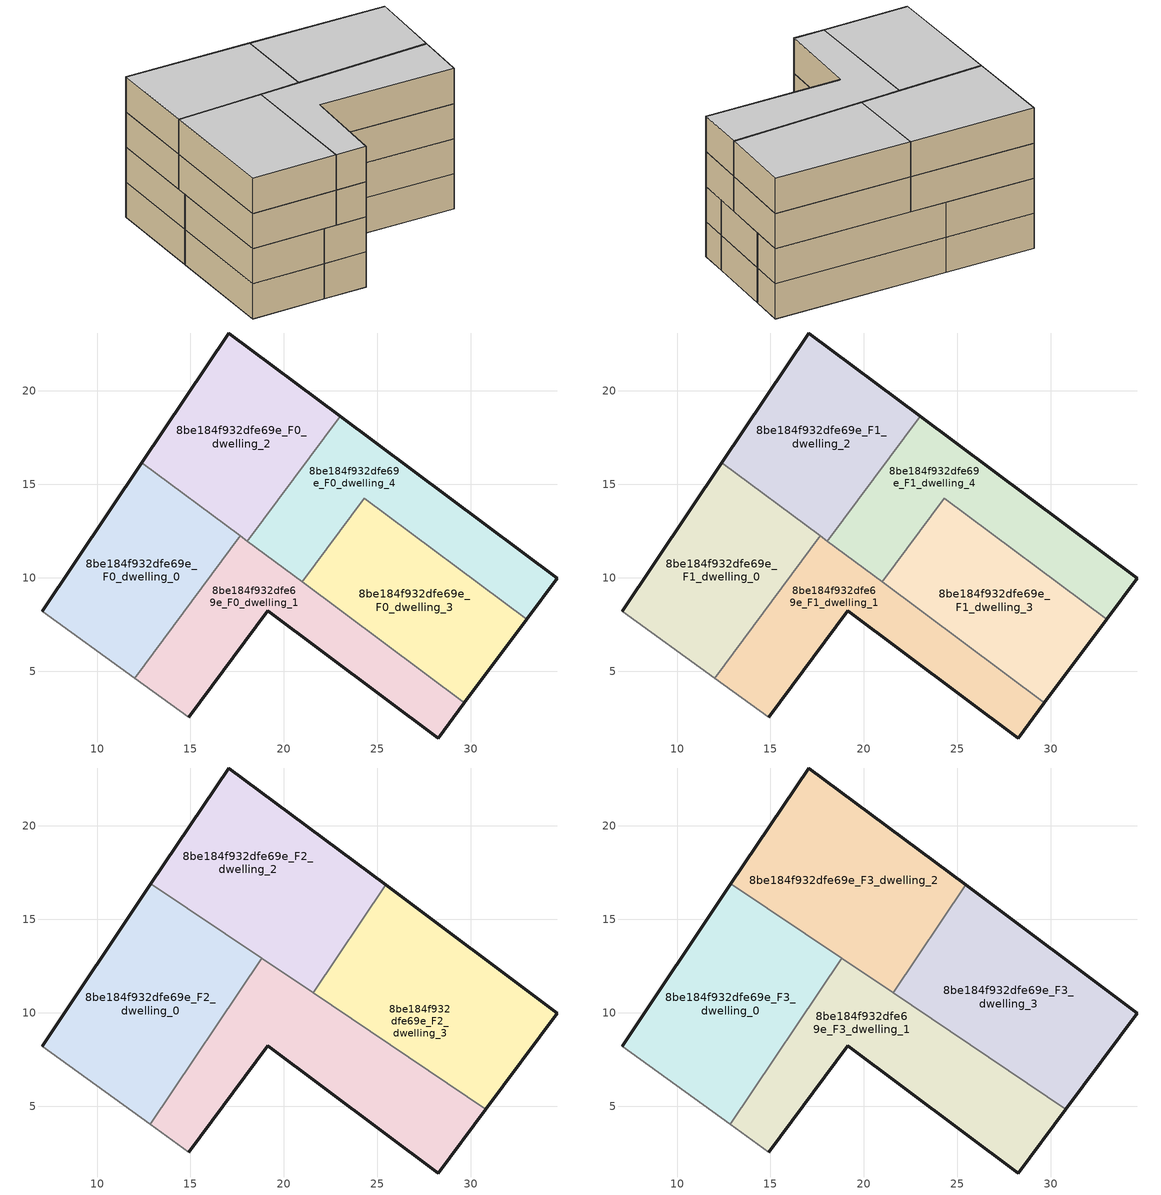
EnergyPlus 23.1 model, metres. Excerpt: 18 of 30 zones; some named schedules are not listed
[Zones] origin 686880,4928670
8be184f932dfe69e_F0_dwelling_0
 floor ground (EU_floor_Construction): 12.01,4.64 17.67,12.24 12.4,16.17 7.06,8.22 z0
 wall outside (EU_wall_Construction): 7.06,8.22 12.4,16.17 z0:3
 wall to 8be184f932dfe69e_F0_dwelling_1 (EU_wall_Construction): 17.67,12.24 12.01,4.64 z0:3
 wall adiabatic (EU_wall_Construction): 12.01,4.64 7.06,8.22 z0:3
 wall to 8be184f932dfe69e_F0_dwelling_2 (EU_wall_Construction): 12.4,16.17 17.67,12.24 z0:3
8be184f932dfe69e_F0_dwelling_1
 floor ground (EU_floor_Construction): 28.26,1.43 29.66,3.3 17.67,12.24 12.01,4.64 14.91,2.54 19.15,8.23 z0
 wall outside (EU_wall_Construction): 29.66,3.3 28.26,1.43 19.15,8.23 14.91,2.54 z0:3
 wall adiabatic (EU_wall_Construction): 14.91,2.54 12.01,4.64 z0:3
 wall to 8be184f932dfe69e_F0_dwelling_3 (EU_wall_Construction): 20.97,9.78 29.66,3.3 z0:3
 wall to 8be184f932dfe69e_F0_dwelling_4 (EU_wall_Construction): 18.04,11.96 20.97,9.78 z0:3
 wall to 8be184f932dfe69e_F0_dwelling_2 (EU_wall_Construction): 17.67,12.24 18.04,11.96 z0:3
8be184f932dfe69e_F0_dwelling_2
 floor ground (EU_floor_Construction): 18.04,11.96 23.03,18.65 17.06,23.1 12.4,16.17 z0
 wall outside (EU_wall_Construction): 12.4,16.17 17.06,23.1 23.03,18.65 z0:3
 wall to 8be184f932dfe69e_F0_dwelling_4 (EU_wall_Construction): 23.03,18.65 18.04,11.96 z0:3
8be184f932dfe69e_F0_dwelling_3
 floor ground (EU_floor_Construction): 29.66,3.3 32.99,7.78 24.31,14.25 20.97,9.78 z0
 wall outside (EU_wall_Construction): 32.99,7.78 29.66,3.3 z0:3
 wall to 8be184f932dfe69e_F0_dwelling_4 (EU_wall_Construction): 20.97,9.78 24.31,14.25 32.99,7.78 z0:3
8be184f932dfe69e_F0_dwelling_4
 floor ground (EU_floor_Construction): 32.99,7.78 34.64,9.99 23.03,18.65 18.04,11.96 20.97,9.78 24.31,14.25 z0
 wall outside (EU_wall_Construction): 23.03,18.65 34.64,9.99 32.99,7.78 z0:3
8be184f932dfe69e_F1_dwelling_0
 floor to 8be184f932dfe69e_F0_dwelling_0 (EU_floor_Construction): 12.01,4.64 17.67,12.24 12.4,16.17 7.06,8.22 z3
 wall outside (EU_wall_Construction): 7.06,8.22 12.4,16.17 z3:6
 wall to 8be184f932dfe69e_F1_dwelling_1 (EU_wall_Construction): 17.67,12.24 12.01,4.64 z3:6
 wall adiabatic (EU_wall_Construction): 12.01,4.64 7.06,8.22 z3:6
 wall to 8be184f932dfe69e_F1_dwelling_2 (EU_wall_Construction): 12.4,16.17 17.67,12.24 z3:6
 ceiling adiabatic (EU_roof_Construction): 17.67,12.24 12.01,4.64 7.06,8.22 12.4,16.17 z6
8be184f932dfe69e_F1_dwelling_1
 floor to 8be184f932dfe69e_F0_dwelling_1 (EU_floor_Construction): 28.26,1.43 29.66,3.3 17.67,12.24 12.01,4.64 14.91,2.54 19.15,8.23 z3
 wall outside (EU_wall_Construction): 29.66,3.3 28.26,1.43 19.15,8.23 14.91,2.54 z3:6
 wall adiabatic (EU_wall_Construction): 14.91,2.54 12.01,4.64 z3:6
 wall to 8be184f932dfe69e_F1_dwelling_3 (EU_wall_Construction): 20.97,9.78 29.66,3.3 z3:6
 wall to 8be184f932dfe69e_F1_dwelling_4 (EU_wall_Construction): 18.04,11.96 20.97,9.78 z3:6
 wall to 8be184f932dfe69e_F1_dwelling_2 (EU_wall_Construction): 17.67,12.24 18.04,11.96 z3:6
 ceiling adiabatic (EU_roof_Construction): 18.13,11.9 12.84,4.03 12.01,4.64 17.67,12.24 z6
8be184f932dfe69e_F1_dwelling_2
 floor to 8be184f932dfe69e_F0_dwelling_2 (EU_floor_Construction): 18.04,11.96 23.03,18.65 17.06,23.1 12.4,16.17 z3
 wall outside (EU_wall_Construction): 12.4,16.17 17.06,23.1 23.03,18.65 z3:6
 wall to 8be184f932dfe69e_F1_dwelling_4 (EU_wall_Construction): 23.03,18.65 18.04,11.96 z3:6
 ceiling adiabatic (EU_roof_Construction): 17.06,23.1 12.89,16.89 18.77,12.94 18.04,11.96 12.4,16.17 z6
8be184f932dfe69e_F1_dwelling_3
 floor to 8be184f932dfe69e_F0_dwelling_3 (EU_floor_Construction): 29.66,3.3 32.99,7.78 24.31,14.25 20.97,9.78 z3
 wall outside (EU_wall_Construction): 32.99,7.78 29.66,3.3 z3:6
 wall to 8be184f932dfe69e_F1_dwelling_4 (EU_wall_Construction): 20.97,9.78 24.31,14.25 32.99,7.78 z3:6
 ceiling adiabatic (EU_roof_Construction): 32.99,7.78 30.81,4.85 21.81,10.9 24.31,14.25 z6
8be184f932dfe69e_F1_dwelling_4
 floor to 8be184f932dfe69e_F0_dwelling_4 (EU_floor_Construction): 32.99,7.78 34.64,9.99 23.03,18.65 18.04,11.96 20.97,9.78 24.31,14.25 z3
 wall outside (EU_wall_Construction): 23.03,18.65 34.64,9.99 32.99,7.78 z3:6
8be184f932dfe69e_F2_dwelling_0
 floor to 8be184f932dfe69e_F1_dwelling_4 (EU_floor_Construction): 18.13,11.9 18.81,12.91 18.77,12.94 18.04,11.96 z6
 floor adiabatic (EU_floor_Construction): 12.84,4.03 18.13,11.9 18.04,11.96 18.77,12.94 12.89,16.89 7.06,8.22 z6
 wall outside (EU_wall_Construction): 7.06,8.22 12.89,16.89 z6:9
 wall to 8be184f932dfe69e_F2_dwelling_1 (EU_wall_Construction): 18.81,12.91 12.84,4.03 z6:9
 wall adiabatic (EU_wall_Construction): 12.84,4.03 7.06,8.22 z6:9
 wall to 8be184f932dfe69e_F2_dwelling_2 (EU_wall_Construction): 12.89,16.89 18.81,12.91 z6:9
8be184f932dfe69e_F2_dwelling_1
 floor to 8be184f932dfe69e_F1_dwelling_1 (EU_floor_Construction): 28.26,1.43 29.66,3.3 18.13,11.9 12.84,4.03 14.91,2.54 19.15,8.23 z6
 floor to 8be184f932dfe69e_F1_dwelling_3 (EU_floor_Construction): 29.66,3.3 30.81,4.85 21.81,10.9 20.97,9.78 z6
 floor to 8be184f932dfe69e_F1_dwelling_4 (EU_floor_Construction): 20.97,9.78 21.81,10.9 18.81,12.91 18.13,11.9 z6
 wall outside (EU_wall_Construction): 30.81,4.85 28.26,1.43 19.15,8.23 14.91,2.54 z6:9
 wall adiabatic (EU_wall_Construction): 14.91,2.54 12.84,4.03 z6:9
 wall to 8be184f932dfe69e_F2_dwelling_3 (EU_wall_Construction): 21.56,11.06 30.81,4.85 z6:9
 wall to 8be184f932dfe69e_F2_dwelling_2 (EU_wall_Construction): 18.81,12.91 21.56,11.06 z6:9
8be184f932dfe69e_F2_dwelling_2
 floor to 8be184f932dfe69e_F1_dwelling_2 (EU_floor_Construction): 18.77,12.94 23.02,18.65 17.06,23.1 12.89,16.89 z6
 floor to 8be184f932dfe69e_F1_dwelling_4 (EU_floor_Construction): 21.56,11.06 25.45,16.84 23.02,18.65 18.77,12.94 z6
 wall outside (EU_wall_Construction): 12.89,16.89 17.06,23.1 25.45,16.84 z6:9
 wall to 8be184f932dfe69e_F2_dwelling_3 (EU_wall_Construction): 25.45,16.84 21.56,11.06 z6:9
8be184f932dfe69e_F2_dwelling_3
 floor to 8be184f932dfe69e_F1_dwelling_4 (EU_floor_Construction): 32.99,7.78 34.64,9.99 25.45,16.84 21.56,11.06 21.81,10.9 24.31,14.25 z6
 floor adiabatic (EU_floor_Construction): 32.99,7.78 24.31,14.25 21.81,10.9 21.56,11.06 30.81,4.85 34.64,9.99 z6
 wall outside (EU_wall_Construction): 25.45,16.84 34.64,9.99 30.81,4.85 z6:9
8be184f932dfe69e_F3_dwelling_0
 floor to 8be184f932dfe69e_F2_dwelling_0 (EU_floor_Construction): 12.84,4.03 18.81,12.91 12.89,16.89 7.06,8.22 z9
 wall outside (EU_wall_Construction): 7.06,8.22 12.89,16.89 z9:12
 wall to 8be184f932dfe69e_F3_dwelling_1 (EU_wall_Construction): 18.81,12.91 12.84,4.03 z9:12
 wall adiabatic (EU_wall_Construction): 12.84,4.03 7.06,8.22 z9:12
 wall to 8be184f932dfe69e_F3_dwelling_2 (EU_wall_Construction): 12.89,16.89 18.81,12.91 z9:12
 ceiling to 8be184f932dfe69e_F4_dwelling_0 (EU_floor_Construction): 18.81,12.91 12.84,4.03 7.06,8.22 12.89,16.89 z12
8be184f932dfe69e_F3_dwelling_1
 floor to 8be184f932dfe69e_F2_dwelling_1 (EU_floor_Construction): 28.26,1.43 30.81,4.85 18.81,12.91 12.84,4.03 14.91,2.54 19.15,8.23 z9
 wall outside (EU_wall_Construction): 30.81,4.85 28.26,1.43 19.15,8.23 14.91,2.54 z9:12
 wall adiabatic (EU_wall_Construction): 14.91,2.54 12.84,4.03 z9:12
 wall to 8be184f932dfe69e_F3_dwelling_3 (EU_wall_Construction): 21.56,11.06 30.81,4.85 z9:12
 wall to 8be184f932dfe69e_F3_dwelling_2 (EU_wall_Construction): 18.81,12.91 21.56,11.06 z9:12
 ceiling to 8be184f932dfe69e_F4_dwelling_1 (EU_floor_Construction): 30.81,4.85 28.26,1.43 19.15,8.23 14.91,2.54 12.84,4.03 18.81,12.91 z12
8be184f932dfe69e_F3_dwelling_2
 floor to 8be184f932dfe69e_F2_dwelling_2 (EU_floor_Construction): 21.56,11.06 25.45,16.84 17.06,23.1 12.89,16.89 z9
 wall outside (EU_wall_Construction): 12.89,16.89 17.06,23.1 25.45,16.84 z9:12
 wall to 8be184f932dfe69e_F3_dwelling_3 (EU_wall_Construction): 25.45,16.84 21.56,11.06 z9:12
 ceiling to 8be184f932dfe69e_F4_dwelling_2 (EU_floor_Construction): 25.45,16.84 21.56,11.06 12.89,16.89 17.06,23.1 z12
8be184f932dfe69e_F3_dwelling_3
 floor to 8be184f932dfe69e_F2_dwelling_3 (EU_floor_Construction): 30.81,4.85 34.64,9.99 25.45,16.84 21.56,11.06 z9
 wall outside (EU_wall_Construction): 25.45,16.84 34.64,9.99 30.81,4.85 z9:12
 ceiling to 8be184f932dfe69e_F4_dwelling_3 (EU_floor_Construction): 34.64,9.99 30.81,4.85 21.56,11.06 25.45,16.84 z12
[Building]
EU S2 Campaign: North Axis=0; Terrain=City; Solar Distribution=FullExterior
[Site:Location]
Bologna: Latitude=44.5; Longitude=11.25; Time Zone=1; Elevation=37
[SizingPeriod:WeatherFileDays]
AnnualSizingPeriod: Begin Month=1; Begin Day of Month=1; End Month=12; End Day of Month=31; Day of Week for Start Day=Monday; Use Weather File Daylight Saving Period=No; Use Weather File Rain and Snow Indicators=No
[MATERIAL]
EU_InternalMass_Material: Roughness=MediumRough; Thickness=0.1; Conductivity=1; Density=1800; Specific Heat=900; Thermal Absorptance=0.9; Solar Absorptance=0.7; Visible Absorptance=0.7
[MATERIAL:NOMASS] Roughness=MediumRough; Thermal Absorptance=0.9; Solar Absorptance=0.7; Visible Absorptance=0.7
Name | Thermal Resistance
EU_wall_NoMass | 0.779417
EU_roof_NoMass | 0.435466
EU_floor_NoMass | 0.588222
[CONSTRUCTION]
EU_wall_Construction: EU_wall_NoMass
EU_roof_Construction: EU_roof_NoMass
EU_floor_Construction: EU_floor_NoMass
EU_InternalMass_Construction: EU_InternalMass_Material
[ZONE] Type=1; Multiplier=1; Ceiling Height=autocalculate; Floor Area=autocalculate; Part of Total Floor Area=Yes
Name | Volume
8be184f932dfe69e_F0_dwelling_0; 8be184f932dfe69e_F1_dwelling_0 | 181.173
8be184f932dfe69e_F2_dwelling_0; 8be184f932dfe69e_F3_dwelling_0; 8be184f932dfe69e_F2_dwelling_3; 8be184f932dfe69e_F3_dwelling_3 | 226.474
8be184f932dfe69e_F0_dwelling_1; 8be184f932dfe69e_F1_dwelling_1 | 181.184
8be184f932dfe69e_F2_dwelling_1; 8be184f932dfe69e_F3_dwelling_1 | 226.479
8be184f932dfe69e_F0_dwelling_2; 8be184f932dfe69e_F1_dwelling_2 | 181.193
8be184f932dfe69e_F2_dwelling_2; 8be184f932dfe69e_F3_dwelling_2 | 226.462
8be184f932dfe69e_F0_dwelling_3; 8be184f932dfe69e_F1_dwelling_3 | 181.179
8be184f932dfe69e_F0_dwelling_4; 8be184f932dfe69e_F1_dwelling_4 | 181.183
[INTERNALMASS] Construction=EU_InternalMass_Construction
Name | Zone or ZoneList | Surface Area
8be184f932dfe69e_F0_dwelling_0_EU_InternalMass | 8be184f932dfe69e_F0_dwelling_0 | 60.3901
8be184f932dfe69e_F0_dwelling_1_EU_InternalMass | 8be184f932dfe69e_F0_dwelling_1 | 60.3947
8be184f932dfe69e_F0_dwelling_2_EU_InternalMass | 8be184f932dfe69e_F0_dwelling_2 | 60.3941
8be184f932dfe69e_F0_dwelling_3_EU_InternalMass | 8be184f932dfe69e_F0_dwelling_3 | 60.3927
8be184f932dfe69e_F0_dwelling_4_EU_InternalMass | 8be184f932dfe69e_F0_dwelling_4 | 60.3942
8be184f932dfe69e_F1_dwelling_0_EU_InternalMass | 8be184f932dfe69e_F1_dwelling_0 | 60.3901
8be184f932dfe69e_F1_dwelling_1_EU_InternalMass | 8be184f932dfe69e_F1_dwelling_1 | 60.3947
8be184f932dfe69e_F1_dwelling_2_EU_InternalMass | 8be184f932dfe69e_F1_dwelling_2 | 60.3941
8be184f932dfe69e_F1_dwelling_3_EU_InternalMass | 8be184f932dfe69e_F1_dwelling_3 | 60.3927
8be184f932dfe69e_F1_dwelling_4_EU_InternalMass | 8be184f932dfe69e_F1_dwelling_4 | 60.3942
8be184f932dfe69e_F2_dwelling_0_EU_InternalMass | 8be184f932dfe69e_F2_dwelling_0 | 75.4914
8be184f932dfe69e_F2_dwelling_1_EU_InternalMass | 8be184f932dfe69e_F2_dwelling_1 | 75.4934
8be184f932dfe69e_F2_dwelling_2_EU_InternalMass | 8be184f932dfe69e_F2_dwelling_2 | 75.4872
8be184f932dfe69e_F2_dwelling_3_EU_InternalMass | 8be184f932dfe69e_F2_dwelling_3 | 75.491
8be184f932dfe69e_F3_dwelling_0_EU_InternalMass | 8be184f932dfe69e_F3_dwelling_0 | 75.4914
8be184f932dfe69e_F3_dwelling_1_EU_InternalMass | 8be184f932dfe69e_F3_dwelling_1 | 75.4934
8be184f932dfe69e_F3_dwelling_2_EU_InternalMass | 8be184f932dfe69e_F3_dwelling_2 | 75.4872
8be184f932dfe69e_F3_dwelling_3_EU_InternalMass | 8be184f932dfe69e_F3_dwelling_3 | 75.491
[OTHEREQUIPMENT] Fuel Type=Electricity; Design Level Calculation Method=Watts/Area; Power per Zone Floor Area=1; Fraction Latent=0; Fraction Radiant=0; Fraction Lost=0; Carbon Dioxide Generation Rate=0; EndUse Subcategory=EU_Step8_InternalGains
Name | Zone or ZoneList or Space or SpaceList | Schedule
EU_Step8_InternalGain_8be184f932dfe69e_F0_dwelling_0_f000 | 8be184f932dfe69e_F0_dwelling_0 | EU_Step8_GainSchedule_8be184f932dfe69e_F0_dwelling_0_f000
EU_Step8_InternalGain_8be184f932dfe69e_F0_dwelling_1_f000 | 8be184f932dfe69e_F0_dwelling_1 | EU_Step8_GainSchedule_8be184f932dfe69e_F0_dwelling_1_f000
EU_Step8_InternalGain_8be184f932dfe69e_F0_dwelling_2_f000 | 8be184f932dfe69e_F0_dwelling_2 | EU_Step8_GainSchedule_8be184f932dfe69e_F0_dwelling_2_f000
EU_Step8_InternalGain_8be184f932dfe69e_F0_dwelling_3_f000 | 8be184f932dfe69e_F0_dwelling_3 | EU_Step8_GainSchedule_8be184f932dfe69e_F0_dwelling_3_f000
EU_Step8_InternalGain_8be184f932dfe69e_F0_dwelling_4_f000 | 8be184f932dfe69e_F0_dwelling_4 | EU_Step8_GainSchedule_8be184f932dfe69e_F0_dwelling_4_f000
EU_Step8_InternalGain_8be184f932dfe69e_F1_dwelling_0_f000 | 8be184f932dfe69e_F1_dwelling_0 | EU_Step8_GainSchedule_8be184f932dfe69e_F1_dwelling_0_f000
EU_Step8_InternalGain_8be184f932dfe69e_F1_dwelling_1_f000 | 8be184f932dfe69e_F1_dwelling_1 | EU_Step8_GainSchedule_8be184f932dfe69e_F1_dwelling_1_f000
EU_Step8_InternalGain_8be184f932dfe69e_F1_dwelling_2_f000 | 8be184f932dfe69e_F1_dwelling_2 | EU_Step8_GainSchedule_8be184f932dfe69e_F1_dwelling_2_f000
EU_Step8_InternalGain_8be184f932dfe69e_F1_dwelling_3_f000 | 8be184f932dfe69e_F1_dwelling_3 | EU_Step8_GainSchedule_8be184f932dfe69e_F1_dwelling_3_f000
EU_Step8_InternalGain_8be184f932dfe69e_F1_dwelling_4_f000 | 8be184f932dfe69e_F1_dwelling_4 | EU_Step8_GainSchedule_8be184f932dfe69e_F1_dwelling_4_f000
EU_Step8_InternalGain_8be184f932dfe69e_F2_dwelling_0_f000 | 8be184f932dfe69e_F2_dwelling_0 | EU_Step8_GainSchedule_8be184f932dfe69e_F2_dwelling_0_f000
EU_Step8_InternalGain_8be184f932dfe69e_F2_dwelling_1_f000 | 8be184f932dfe69e_F2_dwelling_1 | EU_Step8_GainSchedule_8be184f932dfe69e_F2_dwelling_1_f000
EU_Step8_InternalGain_8be184f932dfe69e_F2_dwelling_2_f000 | 8be184f932dfe69e_F2_dwelling_2 | EU_Step8_GainSchedule_8be184f932dfe69e_F2_dwelling_2_f000
EU_Step8_InternalGain_8be184f932dfe69e_F2_dwelling_3_f000 | 8be184f932dfe69e_F2_dwelling_3 | EU_Step8_GainSchedule_8be184f932dfe69e_F2_dwelling_3_f000
EU_Step8_InternalGain_8be184f932dfe69e_F3_dwelling_0_f000 | 8be184f932dfe69e_F3_dwelling_0 | EU_Step8_GainSchedule_8be184f932dfe69e_F3_dwelling_0_f000
EU_Step8_InternalGain_8be184f932dfe69e_F3_dwelling_1_f000 | 8be184f932dfe69e_F3_dwelling_1 | EU_Step8_GainSchedule_8be184f932dfe69e_F3_dwelling_1_f000
EU_Step8_InternalGain_8be184f932dfe69e_F3_dwelling_2_f000 | 8be184f932dfe69e_F3_dwelling_2 | EU_Step8_GainSchedule_8be184f932dfe69e_F3_dwelling_2_f000
EU_Step8_InternalGain_8be184f932dfe69e_F3_dwelling_3_f000 | 8be184f932dfe69e_F3_dwelling_3 | EU_Step8_GainSchedule_8be184f932dfe69e_F3_dwelling_3_f000
[ZONEVENTILATION:DESIGNFLOWRATE] Schedule=EU_AlwaysOn; Design Flow Rate Calculation Method=AirChanges/Hour; Air Changes per Hour=0.712058; Ventilation Type=Natural; Fan Pressure Rise=0; Fan Total Efficiency=1; Constant Term Coefficient=1; Temperature Term Coefficient=0; Velocity Term Coefficient=0; Velocity Squared Term Coefficient=0; Minimum Indoor Temperature=-100; Maximum Indoor Temperature=100; Delta Temperature=-100; Minimum Outdoor Temperature=-100; Maximum Outdoor Temperature=100; Maximum Wind Speed=40
Name | Zone or ZoneList or Space or SpaceList
EU_ConstantAir_8be184f932dfe69e_F0_dwelling_0 | 8be184f932dfe69e_F0_dwelling_0
EU_ConstantAir_8be184f932dfe69e_F0_dwelling_1 | 8be184f932dfe69e_F0_dwelling_1
EU_ConstantAir_8be184f932dfe69e_F0_dwelling_2 | 8be184f932dfe69e_F0_dwelling_2
EU_ConstantAir_8be184f932dfe69e_F0_dwelling_3 | 8be184f932dfe69e_F0_dwelling_3
EU_ConstantAir_8be184f932dfe69e_F0_dwelling_4 | 8be184f932dfe69e_F0_dwelling_4
EU_ConstantAir_8be184f932dfe69e_F1_dwelling_0 | 8be184f932dfe69e_F1_dwelling_0
EU_ConstantAir_8be184f932dfe69e_F1_dwelling_1 | 8be184f932dfe69e_F1_dwelling_1
EU_ConstantAir_8be184f932dfe69e_F1_dwelling_2 | 8be184f932dfe69e_F1_dwelling_2
EU_ConstantAir_8be184f932dfe69e_F1_dwelling_3 | 8be184f932dfe69e_F1_dwelling_3
EU_ConstantAir_8be184f932dfe69e_F1_dwelling_4 | 8be184f932dfe69e_F1_dwelling_4
EU_ConstantAir_8be184f932dfe69e_F2_dwelling_0 | 8be184f932dfe69e_F2_dwelling_0
EU_ConstantAir_8be184f932dfe69e_F2_dwelling_1 | 8be184f932dfe69e_F2_dwelling_1
EU_ConstantAir_8be184f932dfe69e_F2_dwelling_2 | 8be184f932dfe69e_F2_dwelling_2
EU_ConstantAir_8be184f932dfe69e_F2_dwelling_3 | 8be184f932dfe69e_F2_dwelling_3
EU_ConstantAir_8be184f932dfe69e_F3_dwelling_0 | 8be184f932dfe69e_F3_dwelling_0
EU_ConstantAir_8be184f932dfe69e_F3_dwelling_1 | 8be184f932dfe69e_F3_dwelling_1
EU_ConstantAir_8be184f932dfe69e_F3_dwelling_2 | 8be184f932dfe69e_F3_dwelling_2
EU_ConstantAir_8be184f932dfe69e_F3_dwelling_3 | 8be184f932dfe69e_F3_dwelling_3
[HVACTEMPLATE:THERMOSTAT] Constant Heating Setpoint=20; Constant Cooling Setpoint=50
EU_HeatOnly_8be184f932dfe69e_F0_dwelling_0; EU_HeatOnly_8be184f932dfe69e_F0_dwelling_1; EU_HeatOnly_8be184f932dfe69e_F0_dwelling_2; EU_HeatOnly_8be184f932dfe69e_F0_dwelling_3; EU_HeatOnly_8be184f932dfe69e_F0_dwelling_4; EU_HeatOnly_8be184f932dfe69e_F1_dwelling_0; EU_HeatOnly_8be184f932dfe69e_F1_dwelling_1; EU_HeatOnly_8be184f932dfe69e_F1_dwelling_2; EU_HeatOnly_8be184f932dfe69e_F1_dwelling_3; EU_HeatOnly_8be184f932dfe69e_F1_dwelling_4; EU_HeatOnly_8be184f932dfe69e_F2_dwelling_0; EU_HeatOnly_8be184f932dfe69e_F2_dwelling_1; EU_HeatOnly_8be184f932dfe69e_F2_dwelling_2; EU_HeatOnly_8be184f932dfe69e_F2_dwelling_3; EU_HeatOnly_8be184f932dfe69e_F3_dwelling_0; EU_HeatOnly_8be184f932dfe69e_F3_dwelling_1; EU_HeatOnly_8be184f932dfe69e_F3_dwelling_2
